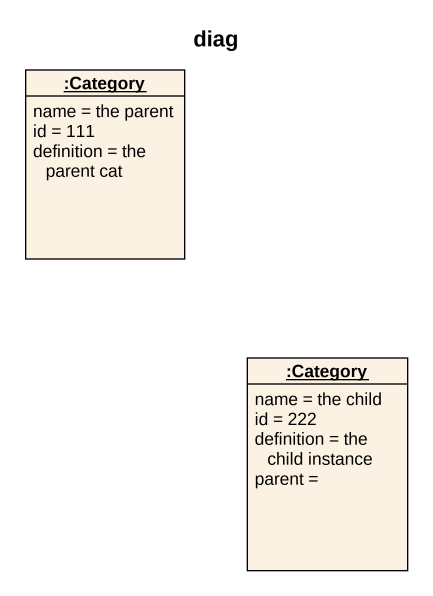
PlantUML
@startuml
title diag
hide circle
hide empty members
object ":Category" as Category {
  name = the parent
  id = 111
  definition = the parent cat
}
object ":Category" as Category_2 {
  name = the child
  id = 222
  definition = the child instance
  parent =
}
@enduml
